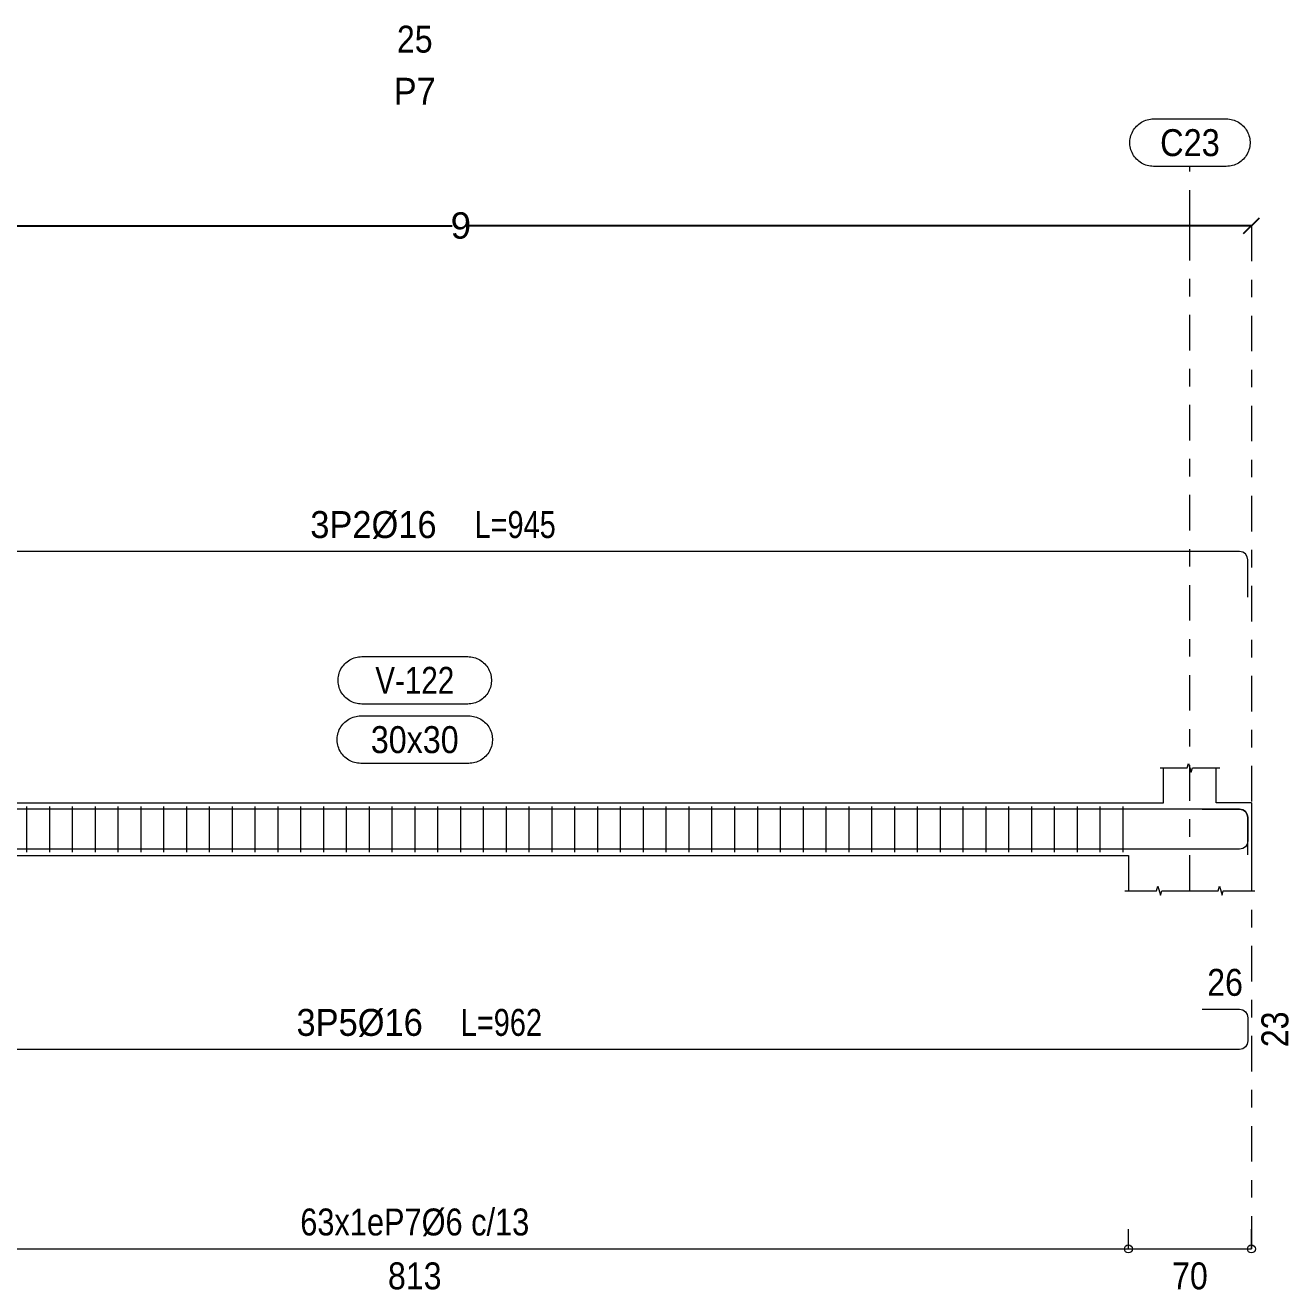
# Model space of a CAD drawing. Header units: millimetres. Extents: x 2 to 158, y -69 to 77.
# Drawn here: x 125.85 to 133.04, y 44.53 to 51.73 of the extents above; entities that cross this region are included whole.
import ezdxf
from ezdxf.enums import TextEntityAlignment as Align

# ---------------------------------------------------------------- set-up
doc = ezdxf.new("R2010")
doc.units = ezdxf.units.MM
doc.linetypes.add('CYPE_RAYAPUNTO', pattern=[0.4125, 0.2025, -0.105, 0, -0.105])
for name, color, linetype, lineweight in [('ALZ_ARM_LONG_ARM_TEXTOS', 3, 'Continuous', 9), ('ALZ_ARM_LONG_TXT_LONG', 3, 'Continuous', 9), ('ALZ_ARM_TRANS_TXT_EST', 3, 'Continuous', 9), ('ALZ_CONT_NUDOS', 122, 'Continuous', 9), ('ALZ_CONT_VIG_HORMIGON', 2, 'Continuous', 9), ('ALZ_COT_COT_ANCLAJES', 3, 'Continuous', 0), ('ALZ_COT_COT_EST', 3, 'Continuous', 0), ('ALZ_COT_COT_LIN_APOYOS', 2, 'CYPE_RAYAPUNTO', 0), ('ALZ_COT_LONGITUD_PROYECTADA', 122, 'Continuous', 0), ('ALZ_COT_TEXTOS_ESTRIBOS', 122, 'Continuous', 0), ('ALZ_REF_COT_LIN_AUX_COTA', 2, 'CYPE_RAYAPUNTO', 9), ('ALZ_REF_REF_NOMBRE', 3, 'Continuous', 9), ('ALZ_REF_REF_REFERENCIA', 3, 'Continuous', 9), ('ALZ_REF_TEXTO_REF_NOMBRE', 3, 'Continuous', 9), ('ALZ_REF_TEXTO_REF_REFERENCIA', 3, 'Continuous', 9), ('ARM_LONGITUDINAL_Ø16', 212, 'Continuous', 9), ('ARM_TRANSVERSAL_Ø6', 151, 'Continuous', 9), ('SEC_COTAS_TEXTOS_DESPIECE_ESTRIBADO', 122, 'Continuous', 0), ('SEC_REF_TXT_POSICIONES_ARM_ESTRIBOS', 1, 'Continuous', 9)]:
    doc.layers.add(name, color=color, linetype=linetype, lineweight=lineweight)
doc.styles.add('CYPETXT_0.225_romans', font='arial.ttf', dxfattribs={"height": 0.15})
doc.styles.add('CYPETXT_romans', font='arial.ttf', dxfattribs={"height": 0.2})
doc.dimstyles.new('cype_oblique', dxfattribs={"dimtxt": 0.18, "dimasz": 0.18, "dimexe": 0.05625, "dimexo": 0.05625, "dimgap": 0, "dimtad": 0, "dimdec": 4, "dimzin": 0, "dimdsep": 46, "dimtxsty": 'CYPETXT_0.225_romans', "dimblk": 'OBLIQUE', "dimtsz": 0.045, "dimcen": 0.09, "dimadec": 0, "dimazin": 0, "dimtfac": 1, "dimtdec": 4, "dimtofl": 0, "dimtmove": 2, "dimatfit": 3, "dimfxl": 1, "dimtolj": 1, "dimtzin": 0, "dimarcsym": 0})

# ---------------------------------------------------------------- blocks, each defined once
blk = doc.blocks.new('*D359')
at = {"layer": 'ALZ_COT_LONGITUD_PROYECTADA', "color": 0, "lineweight": -2, "transparency": 16777216}
for p, q in [((123.7817, 50.5408), (123.8717, 50.6308)), ((132.7817, 50.5408), (132.8717, 50.6308)), ((123.8267, 50.5858), (128.2774, 50.5858)), ((132.8267, 50.5858), (128.376, 50.5858))]:
    blk.add_line(p, q, dxfattribs=at)
at = {"layer": 'Defpoints', "color": 0, "transparency": 16777216}
for p in [(123.8267, 50.5858), (123.8267, 50.5858), (132.8267, 50.5858)]:
    blk.add_point(p, dxfattribs=at)
at = {"layer": 'ALZ_COT_LONGITUD_PROYECTADA', "color": 0, "transparency": 16777216, "insert": (128.3267, 50.5858), "char_height": 0.15, "attachment_point": 5, "style": 'CYPETXT_0.225_romans'}
blk.add_mtext('\\A1;9', dxfattribs=at)
blk = doc.blocks.new('_OBLIQUE')
at = {"color": 0, "linetype": 'ByBlock', "lineweight": -2}
blk.add_line((-0.5, -0.5), (0.5, 0.5), dxfattribs=at)

msp = doc.modelspace()

# ---------------------------------------------------------------- linework, layer by layer
at = {"layer": 'ALZ_CONT_NUDOS'}
for p, q in [((132.32668, 47.30023), (132.32668, 47.50023)), ((132.62668, 47.30023), (132.62668, 47.50023)), ((132.12668, 47.30023), (132.32668, 47.30023)), ((132.82668, 47.30023), (132.62668, 47.30023)), ((132.12668, 47.00023), (132.12668, 46.80023)), ((132.82668, 47.00023), (132.82668, 46.80023))]:
    msp.add_line(p, q, dxfattribs=at)
for points in [[(132.30668, 47.50023), (132.46168, 47.50023), (132.46918, 47.52523), (132.48418, 47.47523), (132.49168, 47.50023), (132.64668, 47.50023)], [(132.82668, 47.30023), (132.82668, 47.00023)], [(132.10668, 46.80023), (132.28668, 46.80023), (132.29418, 46.82523), (132.30918, 46.77523), (132.31668, 46.80023), (132.49668, 46.80023)], [(132.45668, 46.80023), (132.63668, 46.80023), (132.64418, 46.82523), (132.65918, 46.77523), (132.66668, 46.80023), (132.84668, 46.80023)]]:
    msp.add_lwpolyline(points, dxfattribs=at)
at = {"layer": 'ALZ_CONT_VIG_HORMIGON'}
for p, q in [((124.00168, 47.30023), (132.12668, 47.30023)), ((124.00168, 47.00023), (132.12668, 47.00023))]:
    msp.add_line(p, q, dxfattribs=at)
at = {"layer": 'ALZ_COT_COT_EST'}
msp.add_line((132.12668, 44.76114), (132.12668, 44.87364), dxfattribs=at)
for points in [[(124.00168, 44.76114), (132.12668, 44.76114), (132.12668, 44.87364)], [(132.12668, 44.76114), (132.82668, 44.76114), (132.82668, 44.87364)]]:
    msp.add_lwpolyline(points, dxfattribs=at)
for centre in [(132.12668, 44.76114), (132.12668, 44.76114), (132.82668, 44.76114)]:
    msp.add_circle(centre, 0.0225, dxfattribs=at)
at = {"layer": 'ALZ_COT_COT_LIN_APOYOS'}
msp.add_line((132.82668, 50.58582), (132.82668, 44.76114), dxfattribs=at)
at = {"layer": 'ALZ_REF_COT_LIN_AUX_COTA'}
for p, q in [((132.47668, 50.58582), (132.47668, 50.92332)), ((132.47668, 46.80023), (132.47668, 50.58582))]:
    msp.add_line(p, q, dxfattribs=at)
at = {"layer": 'ALZ_REF_REF_NOMBRE'}
for points in [[(128.36568, 48.13273), (128.3747, 48.13243), (128.38368, 48.13152), (128.39257, 48.13002), (128.40135, 48.12793), (128.40997, 48.12526), (128.41839, 48.12202), (128.42657, 48.11822), (128.43448, 48.11388), (128.44209, 48.10903), (128.44935, 48.10368), (128.45624, 48.09785), (128.46272, 48.09158), (128.46878, 48.08489), (128.47437, 48.07781), (128.47947, 48.07037), (128.48407, 48.06261), (128.48814, 48.05456), (128.49166, 48.04625), (128.49462, 48.03773), (128.49701, 48.02902), (128.4988, 48.02018), (128.5, 48.01124), (128.50061, 48.00224), (128.50061, 47.99322), (128.5, 47.98422), (128.4988, 47.97527), (128.49701, 47.96643), (128.49462, 47.95773), (128.49166, 47.94921), (128.48814, 47.9409), (128.48407, 47.93285), (128.47947, 47.92509), (128.47437, 47.91765), (128.46878, 47.91057), (128.46272, 47.90388), (128.45624, 47.89761), (128.44935, 47.89178), (128.44209, 47.88643), (128.43448, 47.88157), (128.42657, 47.87724), (128.41839, 47.87344), (128.40997, 47.8702), (128.40135, 47.86753), (128.39257, 47.86543), (128.38368, 47.86393), (128.3747, 47.86303), (128.36568, 47.86273), (127.76268, 47.86273), (127.75367, 47.86303), (127.74469, 47.86393), (127.73579, 47.86543), (127.72702, 47.86753), (127.7184, 47.8702), (127.70998, 47.87344), (127.7018, 47.87724), (127.69388, 47.88157), (127.68628, 47.88643), (127.67902, 47.89178), (127.67213, 47.89761), (127.66564, 47.90388), (127.65959, 47.91057), (127.654, 47.91765), (127.64889, 47.92509), (127.64429, 47.93285), (127.64023, 47.9409), (127.6367, 47.94921), (127.63374, 47.95773), (127.63136, 47.96643), (127.62956, 47.97527), (127.62836, 47.98422), (127.62776, 47.99322), (127.62776, 48.00224), (127.62836, 48.01124), (127.62956, 48.02018), (127.63136, 48.02902), (127.63374, 48.03773), (127.6367, 48.04625), (127.64023, 48.05456), (127.64429, 48.06261), (127.64889, 48.07037), (127.654, 48.07781), (127.65959, 48.08489), (127.66564, 48.09158), (127.67213, 48.09785), (127.67902, 48.10368), (127.68628, 48.10903), (127.69388, 48.11388), (127.7018, 48.11822), (127.70998, 48.12202), (127.7184, 48.12526), (127.72702, 48.12793), (127.73579, 48.13002), (127.74469, 48.13152), (127.75367, 48.13243), (127.76268, 48.13273), (128.36568, 48.13273)], [(128.37131, 47.79523), (128.38032, 47.79493), (128.3893, 47.79402), (128.3982, 47.79252), (128.40697, 47.79043), (128.41559, 47.78776), (128.42401, 47.78452), (128.43219, 47.78072), (128.44011, 47.77638), (128.44771, 47.77153), (128.45497, 47.76618), (128.46186, 47.76035), (128.46835, 47.75408), (128.4744, 47.74739), (128.47999, 47.74031), (128.4851, 47.73287), (128.4897, 47.72511), (128.49377, 47.71706), (128.49729, 47.70875), (128.50025, 47.70023), (128.50263, 47.69152), (128.50443, 47.68268), (128.50563, 47.67374), (128.50623, 47.66474), (128.50623, 47.65572), (128.50563, 47.64672), (128.50443, 47.63777), (128.50263, 47.62893), (128.50025, 47.62023), (128.49729, 47.61171), (128.49377, 47.6034), (128.4897, 47.59535), (128.4851, 47.58759), (128.47999, 47.58015), (128.4744, 47.57307), (128.46835, 47.56638), (128.46186, 47.56011), (128.45497, 47.55428), (128.44771, 47.54893), (128.44011, 47.54407), (128.43219, 47.53974), (128.42401, 47.53594), (128.41559, 47.5327), (128.40697, 47.53003), (128.3982, 47.52793), (128.3893, 47.52643), (128.38032, 47.52553), (128.37131, 47.52523), (127.75706, 47.52523), (127.74804, 47.52553), (127.73906, 47.52643), (127.73017, 47.52793), (127.72139, 47.53003), (127.71277, 47.5327), (127.70436, 47.53594), (127.69617, 47.53974), (127.68826, 47.54407), (127.68065, 47.54893), (127.67339, 47.55428), (127.6665, 47.56011), (127.66002, 47.56638), (127.65396, 47.57307), (127.64837, 47.58015), (127.64327, 47.58759), (127.63867, 47.59535), (127.6346, 47.6034), (127.63108, 47.61171), (127.62812, 47.62023), (127.62574, 47.62893), (127.62394, 47.63777), (127.62274, 47.64672), (127.62213, 47.65572), (127.62213, 47.66474), (127.62274, 47.67374), (127.62394, 47.68268), (127.62574, 47.69152), (127.62812, 47.70023), (127.63108, 47.70875), (127.6346, 47.71706), (127.63867, 47.72511), (127.64327, 47.73287), (127.64837, 47.74031), (127.65396, 47.74739), (127.66002, 47.75408), (127.6665, 47.76035), (127.67339, 47.76618), (127.68065, 47.77153), (127.68826, 47.77638), (127.69617, 47.78072), (127.70436, 47.78452), (127.71277, 47.78776), (127.72139, 47.79043), (127.73017, 47.79252), (127.73906, 47.79402), (127.74804, 47.79493), (127.75706, 47.79523), (128.37131, 47.79523)]]:
    msp.add_lwpolyline(points, close=True, dxfattribs=at)
at = {"layer": 'ALZ_REF_REF_REFERENCIA'}
msp.add_lwpolyline([(132.68368, 51.19332), (132.6927, 51.19302), (132.70168, 51.19211), (132.71057, 51.19061), (132.71935, 51.18852), (132.72797, 51.18585), (132.73639, 51.18261), (132.74457, 51.17881), (132.75248, 51.17447), (132.76009, 51.16962), (132.76735, 51.16427), (132.77424, 51.15844), (132.78072, 51.15217), (132.78678, 51.14548), (132.79237, 51.1384), (132.79747, 51.13096), (132.80207, 51.1232), (132.80614, 51.11514), (132.80966, 51.10684), (132.81262, 51.09831), (132.81501, 51.08961), (132.8168, 51.08077), (132.818, 51.07183), (132.81861, 51.06283), (132.81861, 51.05381), (132.818, 51.0448), (132.8168, 51.03586), (132.81501, 51.02702), (132.81262, 51.01832), (132.80966, 51.0098), (132.80614, 51.00149), (132.80207, 50.99344), (132.79747, 50.98568), (132.79237, 50.97824), (132.78678, 50.97116), (132.78072, 50.96447), (132.77424, 50.95819), (132.76735, 50.95237), (132.76009, 50.94702), (132.75248, 50.94216), (132.74457, 50.93783), (132.73639, 50.93403), (132.72797, 50.93079), (132.71935, 50.92811), (132.71057, 50.92602), (132.70168, 50.92452), (132.6927, 50.92362), (132.68368, 50.92332), (132.26968, 50.92332), (132.26067, 50.92362), (132.25169, 50.92452), (132.24279, 50.92602), (132.23402, 50.92811), (132.2254, 50.93079), (132.21698, 50.93403), (132.2088, 50.93783), (132.20088, 50.94216), (132.19328, 50.94702), (132.18602, 50.95237), (132.17913, 50.95819), (132.17264, 50.96447), (132.16659, 50.97116), (132.161, 50.97824), (132.15589, 50.98568), (132.15129, 50.99344), (132.14723, 51.00149), (132.1437, 51.0098), (132.14074, 51.01832), (132.13836, 51.02702), (132.13656, 51.03586), (132.13536, 51.0448), (132.13476, 51.05381), (132.13476, 51.06283), (132.13536, 51.07183), (132.13656, 51.08077), (132.13836, 51.08961), (132.14074, 51.09831), (132.1437, 51.10684), (132.14723, 51.11514), (132.15129, 51.1232), (132.15589, 51.13096), (132.161, 51.1384), (132.16659, 51.14548), (132.17264, 51.15217), (132.17913, 51.15844), (132.18602, 51.16427), (132.19328, 51.16962), (132.20088, 51.17447), (132.2088, 51.17881), (132.21698, 51.18261), (132.2254, 51.18585), (132.23402, 51.18852), (132.24279, 51.19061), (132.25169, 51.19211), (132.26067, 51.19302), (132.26968, 51.19332), (132.68368, 51.19332)], close=True, dxfattribs=at)
at = {"layer": 'ARM_LONGITUDINAL_Ø16'}
for points in [[(132.80668, 48.47106), (132.80668, 48.68306), (132.80303, 48.70143), (132.79262, 48.71701), (132.77705, 48.72741), (132.75868, 48.73106), (123.61668, 48.73106)], [(132.80668, 47.00423), (132.80668, 47.21623), (132.80303, 47.2346), (132.79262, 47.25017), (132.77705, 47.26058), (132.75868, 47.26423), (123.61668, 47.26423)], [(132.54668, 47.26423), (132.75868, 47.26423), (132.77705, 47.26058), (132.79262, 47.25017), (132.80303, 47.2346), (132.80668, 47.21623), (132.80668, 47.08423), (132.80303, 47.06586), (132.79262, 47.05029), (132.77705, 47.03988), (132.75868, 47.03623), (123.67168, 47.03623)], [(132.54668, 46.12523), (132.75868, 46.12523), (132.77705, 46.12158), (132.79262, 46.11117), (132.80303, 46.0956), (132.80668, 46.07723), (132.80668, 45.94523), (132.80303, 45.92686), (132.79262, 45.91129), (132.77705, 45.90088), (132.75868, 45.89723), (123.67168, 45.89723)]]:
    msp.add_lwpolyline(points, dxfattribs=at)
at = {"layer": 'ARM_TRANSVERSAL_Ø6'}
for p, q in [((125.85418, 47.28023), (125.85418, 47.02023)), ((125.98418, 47.28023), (125.98418, 47.02023)), ((126.11418, 47.28023), (126.11418, 47.02023)), ((126.24418, 47.28023), (126.24418, 47.02023)), ((126.37418, 47.28023), (126.37418, 47.02023)), ((126.50418, 47.28023), (126.50418, 47.02023)), ((126.63418, 47.28023), (126.63418, 47.02023)), ((126.76418, 47.28023), (126.76418, 47.02023)), ((126.89418, 47.28023), (126.89418, 47.02023)), ((127.02418, 47.28023), (127.02418, 47.02023)), ((127.15418, 47.28023), (127.15418, 47.02023)), ((127.28418, 47.28023), (127.28418, 47.02023)), ((127.41418, 47.28023), (127.41418, 47.02023)), ((127.54418, 47.28023), (127.54418, 47.02023)), ((127.67418, 47.28023), (127.67418, 47.02023)), ((127.80418, 47.28023), (127.80418, 47.02023)), ((127.93418, 47.28023), (127.93418, 47.02023)), ((128.06418, 47.28023), (128.06418, 47.02023)), ((128.19418, 47.28023), (128.19418, 47.02023)), ((128.32418, 47.28023), (128.32418, 47.02023)), ((128.45418, 47.28023), (128.45418, 47.02023)), ((128.58418, 47.28023), (128.58418, 47.02023)), ((128.71418, 47.28023), (128.71418, 47.02023)), ((128.84418, 47.28023), (128.84418, 47.02023)), ((128.97418, 47.28023), (128.97418, 47.02023)), ((129.10418, 47.28023), (129.10418, 47.02023)), ((129.23418, 47.28023), (129.23418, 47.02023)), ((129.36418, 47.28023), (129.36418, 47.02023)), ((129.49418, 47.28023), (129.49418, 47.02023)), ((129.62418, 47.28023), (129.62418, 47.02023)), ((129.75418, 47.28023), (129.75418, 47.02023)), ((129.88418, 47.28023), (129.88418, 47.02023)), ((130.01418, 47.28023), (130.01418, 47.02023)), ((130.14418, 47.28023), (130.14418, 47.02023)), ((130.27418, 47.28023), (130.27418, 47.02023)), ((130.40418, 47.28023), (130.40418, 47.02023)), ((130.53418, 47.28023), (130.53418, 47.02023)), ((130.66418, 47.28023), (130.66418, 47.02023)), ((130.79418, 47.28023), (130.79418, 47.02023)), ((130.92418, 47.28023), (130.92418, 47.02023)), ((131.05418, 47.28023), (131.05418, 47.02023)), ((131.18418, 47.28023), (131.18418, 47.02023)), ((131.31418, 47.28023), (131.31418, 47.02023)), ((131.44418, 47.28023), (131.44418, 47.02023)), ((131.57418, 47.28023), (131.57418, 47.02023)), ((131.70418, 47.28023), (131.70418, 47.02023)), ((131.83418, 47.28023), (131.83418, 47.02023)), ((131.96418, 47.28023), (131.96418, 47.02023)), ((132.09418, 47.28023), (132.09418, 47.02023))]:
    msp.add_line(p, q, dxfattribs=at)

# ---------------------------------------------------------------- texts
at = {"layer": 'ALZ_ARM_LONG_ARM_TEXTOS', "style": 'CYPETXT_romans', "width": 0.914795}
for s, p in [('3P2%%c16', (127.82893, 48.80773)), ('3P5%%c16', (127.75043, 45.9739))]:
    msp.add_text(s, height=0.153333, dxfattribs=at).set_placement(p, align=Align.CENTER)
at = {"layer": 'ALZ_ARM_LONG_TXT_LONG', "style": 'CYPETXT_romans', "width": 0.768527}
for s, p in [(' L=945', (128.61281, 48.80773)), (' L=962', (128.53431, 45.9739))]:
    msp.add_text(s, height=0.153333, dxfattribs=at).set_placement(p, align=Align.CENTER)
at = {"layer": 'ALZ_ARM_TRANS_TXT_EST', "style": 'CYPETXT_romans', "width": 0.816977}
msp.add_text('63x1eP7%%c6 c/13', height=0.1533333, dxfattribs=at).set_placement((128.06418, 44.83781), align=Align.CENTER)
at = {"layer": 'ALZ_COT_COT_ANCLAJES', "style": 'CYPETXT_romans', "width": 0.853312}
msp.add_text('26', height=0.153333, dxfattribs=at).set_placement((132.67668, 46.2019), align=Align.CENTER)
msp.add_text('23', height=0.153333, rotation=90, dxfattribs=at).set_placement((132.88335, 46.01123), align=Align.TOP_CENTER)
at = {"layer": 'ALZ_COT_TEXTOS_ESTRIBOS', "style": 'CYPETXT_romans', "width": 0.853312}
for s, p in [('813', (128.06418, 44.68447)), ('70', (132.47668, 44.68447))]:
    msp.add_text(s, height=0.153333, dxfattribs=at).set_placement(p, align=Align.TOP_CENTER)
at = {"layer": 'ALZ_REF_TEXTO_REF_NOMBRE', "style": 'CYPETXT_romans'}
for s, width, p in [('V-122', 0.78605, (128.06418, 47.99773)), ('30x30', 0.857077, (128.06418, 47.66023))]:
    msp.add_text(s, height=0.153333, dxfattribs=dict(at, width=width)).set_placement(p, align=Align.MIDDLE_CENTER)
at = {"layer": 'ALZ_REF_TEXTO_REF_REFERENCIA', "style": 'CYPETXT_romans', "width": 0.864}
msp.add_text('C23', height=0.153333, dxfattribs=at).set_placement((132.47668, 51.05832), align=Align.MIDDLE_CENTER)
at = {"layer": 'SEC_COTAS_TEXTOS_DESPIECE_ESTRIBADO', "style": 'CYPETXT_romans', "width": 0.853312}
msp.add_text('25', height=0.153333, dxfattribs=at).set_placement((128.06418, 51.72415), align=Align.TOP_CENTER)
at = {"layer": 'SEC_REF_TXT_POSICIONES_ARM_ESTRIBOS', "style": 'CYPETXT_romans', "width": 0.914795}
msp.add_text('P7', height=0.153333, dxfattribs=at).set_placement((128.06418, 51.35082), align=Align.MIDDLE_CENTER)

# ---------------------------------------------------------------- dimensions: what is measured, and where the dimension line sits
at = {"layer": 'ALZ_COT_LONGITUD_PROYECTADA'}
dim = msp.add_aligned_dim(p1=(132.82668, 50.58582), p2=(123.82668, 50.58582), distance=0, text='9', dimstyle='cype_oblique', override={"dimexe": 0, "dimexo": 0}, dxfattribs=at)
dim.commit()
dim.dimension.update_dxf_attribs({"geometry": '*D359', "text_midpoint": (128.32668, 50.58582)})

doc.saveas('drawing.dxf')
